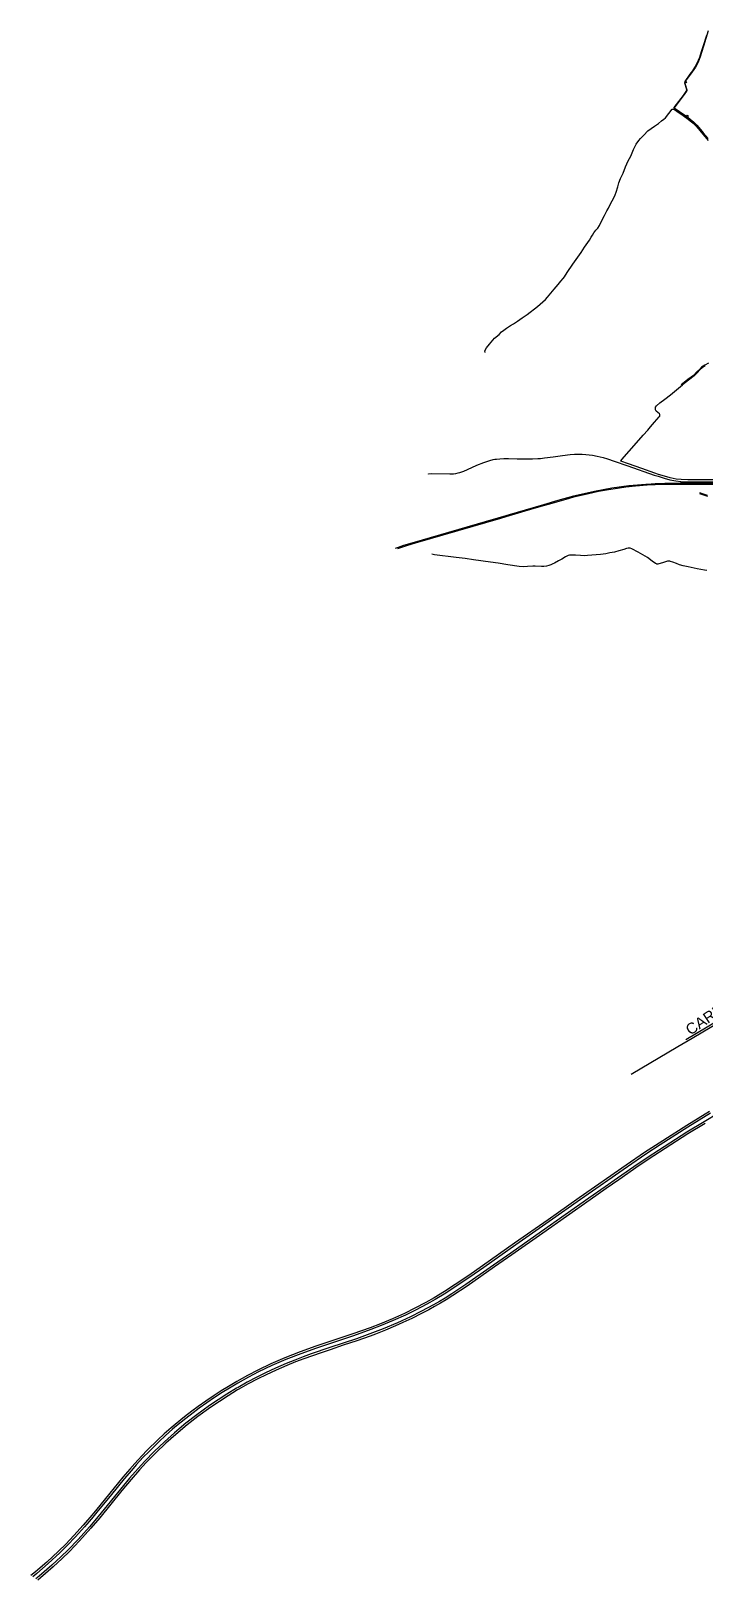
# Model space of a CAD drawing. Header units: millimetres. Extents: x 487814 to 495125, y 4392873 to 4398925.
# Drawn here: x 487814 to 490261, y 4392873 to 4398489 of the extents above; entities that cross this region are included whole.
import ezdxf

# ---------------------------------------------------------------- set-up
doc = ezdxf.new("R2010")
doc.units = ezdxf.units.MM
doc.layers.add('Cartografia_Base', color=8, linetype='Continuous')
doc.layers.add('Texto_Cartografia_Territorial', color=7, linetype='Continuous')
doc.styles.get("Standard").update_dxf_attribs({"font": 'arial.ttf'})

msp = doc.modelspace()

# ---------------------------------------------------------------- linework, layer by layer
at = {"layer": 'Cartografia_Base'}
for points in [[(490265.6, 4398471.6, 165.2), (490252.6, 4398430.7, 165.6), (490246.7, 4398413.4, 165.3), (490240.4, 4398392.4, 165.1), (490235.7, 4398381.5, 165.2), (490228.2, 4398366.1, 165.3), (490222.9, 4398356.3, 165.3), (490215, 4398344.6, 165.4), (490205.3, 4398332.1, 165.6), (490187.4, 4398305.9, 165.6), (490185.9, 4398301.1, 165.5), (490186.8, 4398297, 165.4), (490190.9, 4398285.1, 165.3), (490193.6, 4398276.2, 165.3), (490193.1, 4398272.2, 165.2), (490191.4, 4398269.3, 165.2), (490183.5, 4398258.8, 165.2), (490173, 4398244, 165.4), (490147.4, 4398211.7, 165.1), (490147.2, 4398210.3, 164.8), (490147.9, 4398209, 165), (490159.5, 4398200.5, 164.5), (490183.1, 4398184.6, 163.4), (490201.2, 4398171.9, 162.5), (490215.2, 4398159.9, 162.2), (490227.7, 4398148.3, 161.6), (490239.6, 4398135.7, 161), (490249.3, 4398123.3, 160.7), (490262.2, 4398108.3, 160)], [(490272.3, 4398488.6, 165.9), (490254.6, 4398433.4, 166.3), (490242.6, 4398394.4, 166.2), (490236.1, 4398375.7, 166), (490225.8, 4398357.4, 166.2), (490214.2, 4398340.9, 166.3), (490190.2, 4398307.4, 166.4), (490193.2, 4398303.9, 166.4), (490191.4, 4398300.1, 166.4), (490187.9, 4398300, 166.4), (490187.7, 4398299.8, 166.4), (490187.8, 4398298.4, 166.4), (490194.4, 4398275.7, 166.1), (490194.6, 4398273.8, 166.1), (490194.5, 4398271.3, 166.2), (490193.7, 4398269.8, 166.3), (490181.7, 4398253.4, 166.4), (490148.5, 4398210.1, 166.4), (490190.3, 4398180.8, 165.3), (490191.9, 4398180.1, 165.3), (490194.4, 4398183, 165.7), (490197.8, 4398181.6, 164.9), (490197.8, 4398175.8, 164.4), (490206.3, 4398169.4, 163.6), (490219.8, 4398157.7, 163.4), (490230.9, 4398146.6, 163), (490244.4, 4398131.4, 162.2), (490254.2, 4398119.3, 161.5), (490271.9, 4398098.5, 161.4)], [(489463.2, 4397322.9, 153.8), (489461.5, 4397328.4, 153.8), (489467, 4397339.7, 153.5), (489478.2, 4397353.7, 153.5), (489496.9, 4397375.1, 153.8), (489513.1, 4397388.7, 154.3), (489522.5, 4397397.3, 154.4), (489530.2, 4397403.9, 154.4), (489539.9, 4397411.1, 154.4), (489554.2, 4397420.9, 154.5), (489565.1, 4397427.4, 154.8), (489579.7, 4397436.8, 154.8), (489596.9, 4397448.3, 154.8), (489614.6, 4397461.1, 154.7), (489652.5, 4397489.9, 156), (489672.4, 4397507.1, 156.1), (489681.2, 4397515.1, 156.2), (489688.7, 4397523.2, 156.8), (489713, 4397552.9, 157.5), (489727.4, 4397569.4, 157.8), (489737.1, 4397581.3, 158), (489745.6, 4397590.8, 158.3), (489750.9, 4397597.5, 158.5), (489760, 4397612.5, 159), (489780.3, 4397643.1, 160.5), (489810.7, 4397685.5, 162.2), (489823.7, 4397704.7, 161.6), (489829.7, 4397713.2, 161.5), (489840.7, 4397730.3, 161), (489847.2, 4397740.8, 160.8), (489851.6, 4397748.8, 160.9), (489856.9, 4397757.3, 160.6), (489864.5, 4397766.2, 160.3), (489871.4, 4397773.9, 160.3), (489878, 4397783.6, 159.6), (489888.7, 4397806.5, 159.5), (489895.5, 4397819.8, 159.5), (489903.7, 4397836, 159.4), (489909.7, 4397846.4, 158.8), (489918.5, 4397864.9, 158.1), (489928.1, 4397881.7, 158), (489934.3, 4397894.4, 158.1), (489938, 4397904.5, 158.1), (489944.1, 4397923.4, 157), (489947.9, 4397937.6, 156.8), (489954.2, 4397953.4, 156.6), (489963.6, 4397973.2, 155.9), (489971.7, 4397996.2, 155.6), (489982.1, 4398017.9, 155.4), (489991.1, 4398035.3, 155.6), (490001.5, 4398058.9, 156.3), (490011.2, 4398077.9, 156.7), (490020.2, 4398091.9, 157.5), (490026.6, 4398098.9, 157.5), (490038.7, 4398110.9, 157.6), (490053.4, 4398126.1, 158.4), (490065, 4398134.8, 159.3), (490077.2, 4398143.1, 160.5), (490092, 4398153.6, 161.6), (490102.9, 4398162.4, 162.6), (490111.6, 4398169.2, 163.6), (490117.2, 4398174, 163.9), (490129.7, 4398189.2, 164.5), (490141.8, 4398204.7, 165), (490143.9, 4398205.7, 165), (490145.8, 4398205.7, 164.9), (490147.6, 4398205.3, 164.9), (490157.6, 4398198, 164.5), (490181.7, 4398181.8, 163.4), (490199.3, 4398169.4, 162.5), (490213, 4398157.7, 162.2), (490225.5, 4398146.1, 161.6), (490237.2, 4398133.6, 161), (490246.9, 4398121.3, 160.7), (490259.8, 4398106.2, 160), (490272.4, 4398091.9, 159.3)], [(490273.4, 4397284.6, 145.9), (490260.2, 4397277.5, 145.5), (490248.2, 4397270.2, 145), (490241.2, 4397262.9, 144.8), (490229.5, 4397251.2, 144.3), (490219.1, 4397240.1, 144.2), (490198.6, 4397224.7, 143.5), (490174.5, 4397205.2, 143.1)], [(490261.6, 4397275, 145.5), (490250, 4397267.9, 145), (490243.3, 4397261, 144.8), (490231.6, 4397249.3, 144.3), (490221, 4397238, 144.2), (490200.3, 4397222.4, 143.5), (490178.9, 4397205.2, 143.1)], [(490294.3, 4396861, 135.8), (490197.9, 4396861.3, 137.7), (490173.8, 4396862.1, 138.7), (490156.2, 4396864.2, 139.5), (490133.9, 4396868.7, 140), (490113.9, 4396874.1, 141.1), (490091.9, 4396880.8, 141.8), (490078.1, 4396885.4, 142.3), (490030.9, 4396902.2, 143.3), (489982.8, 4396919.1, 144.1), (489954.5, 4396928.8, 144.6), (489958.9, 4396935.5, 144.7), (490011.3, 4396994.9, 144.8), (490036.5, 4397023.8, 144.6), (490052.9, 4397041.6, 144.4), (490062.7, 4397053.5, 144.4), (490077.6, 4397070.1, 144.8), (490094.6, 4397089.9, 144.9), (490096.3, 4397092.6, 144.8), (490097, 4397094.7, 144.8), (490097, 4397097.7, 144.8), (490094.9, 4397100.3, 145.1), (490089.3, 4397104.8, 145.1), (490083.6, 4397110.3, 144.7), (490081.3, 4397114.6, 144.3), (490080.5, 4397119.2, 144.1), (490081.3, 4397124.8, 143.8), (490084.3, 4397129.4, 143.7), (490096.6, 4397140.3, 143), (490114.9, 4397153.7, 142.6), (490135.4, 4397169.5, 142.5), (490178.9, 4397205.2, 143.1)], [(489257.4, 4396882.4, 152.9), (489257.4, 4396883.5, 152.3), (489268.1, 4396884, 152.6), (489334.1, 4396883.2, 155.2), (489347.8, 4396883.6, 155.5), (489355.7, 4396884.2, 156.1), (489364.9, 4396886.3, 156.1), (489371.1, 4396888, 156.8), (489378.2, 4396890.5, 156.8), (489385.7, 4396892.9, 157.3), (489399, 4396899.1, 157.6), (489433, 4396914.1, 157.7), (489457.2, 4396924.3, 157.4), (489479.7, 4396931.9, 156.9), (489491.1, 4396934.6, 156.1), (489497.3, 4396935.8, 155.9), (489504, 4396936.8, 155.4), (489516.1, 4396937.7, 154.9), (489530.4, 4396938.5, 153.9), (489538.1, 4396938.6, 153.6), (489547.7, 4396938.5, 153), (489578.3, 4396937.6, 151), (489590.1, 4396937.1, 150.4), (489605.1, 4396936.9, 149.5), (489617.2, 4396937, 148.8), (489634.8, 4396937.4, 148.2), (489653.3, 4396938.4, 147.9), (489663.3, 4396939.2, 147.2), (489678.4, 4396940.7, 147), (489709.7, 4396944.7, 146.7), (489743.4, 4396949.5, 146.1), (489771.3, 4396952.8, 146.1), (489787.4, 4396953.8, 146), (489798.8, 4396954.2, 146.1), (489814.7, 4396954.3, 145.5), (489827.9, 4396953.4, 145.5), (489852.3, 4396950.3, 145.5), (489868.8, 4396947.5, 145.1), (489891.2, 4396942, 144.9), (489906.4, 4396937.2, 145.3), (489931.2, 4396929.2, 144.9), (489980.4, 4396912.3, 144.1), (490075.9, 4396878.7, 142.3), (490090, 4396874, 141.8), (490111.8, 4396867.3, 141.1), (490132.4, 4396861.8, 140), (490155, 4396857.2, 139.5), (490173.3, 4396855.1, 138.7), (490197.6, 4396854.2, 137.7), (490295, 4396853.9, 135.8)], [(490393, 4396847.4, 136.4), (490182.7, 4396848.1, 138.3), (490148.4, 4396847.9, 138.4), (490114.5, 4396847.5, 138.9), (490080.1, 4396846.4, 139.5), (490050.9, 4396844.8, 139.4), (490045.7, 4396844.7, 139.4), (489984.6, 4396839.1, 140), (489922.2, 4396830.6, 140.2), (489859.1, 4396819.4, 141.2), (489782.8, 4396801.6, 141.3), (489726.3, 4396785.9, 141.8), (489674.6, 4396771, 142.9), (489578.4, 4396743, 143.6), (489562.4, 4396738.2, 143.6), (489537.4, 4396731.1, 143.8), (489508.6, 4396722.6, 143.3), (489462.2, 4396709, 143.5), (489197.1, 4396631.9, 141.8), (489166.8, 4396622.8, 141.6), (489147, 4396616.4, 141.5), (489136.2, 4396612.5, 141.2)], [(490393.7, 4396843.9, 136.4), (490182.9, 4396844.6, 138.3), (490148.8, 4396844.4, 138.4), (490114.7, 4396844, 138.9), (490079.9, 4396842.9, 139.5), (490051.1, 4396841.4, 139.4), (490008.7, 4396838.2, 139.9), (489973.3, 4396834.4, 139.9), (489942.8, 4396830.1, 140.3), (489910.4, 4396825.3, 140.4), (489873.5, 4396818.7, 140.6), (489832.2, 4396809.9, 141), (489783, 4396797.9, 141.5), (489754.8, 4396790.3, 141.7), (489696.2, 4396773.3, 141.9), (489677.4, 4396768.1, 142.8), (489639.2, 4396756.8, 142.8), (489537.5, 4396727.4, 143.7), (489517.7, 4396721.4, 142.9), (489209, 4396631.8, 141.9), (489180.3, 4396623.2, 141.6), (489155.2, 4396615.3, 141.3), (489144.5, 4396611.5, 141.2)], [(491229.8, 4396851.7, 133), (491229.7, 4396848.9, 132.9), (490745.8, 4396850.7, 134.4), (490662.3, 4396850.8, 134.2), (490618.9, 4396851.2, 134.3), (490439.8, 4396851.6, 135), (490333.6, 4396851.5, 135.5), (490246.1, 4396851.9, 136.7), (490171.2, 4396852.5, 138.7)], [(490240.4, 4396811.9, 137.4), (490250.9, 4396807.6, 136.9), (490269.1, 4396801.6, 136.7)], [(490269.8, 4396804.6, 136.7), (490251.9, 4396810.5, 136.9), (490241.5, 4396814.7, 137.4)], [(490267.3, 4396532.3, 137), (490258.9, 4396534.1, 136.9), (490245.1, 4396536.3, 137.3), (490232.3, 4396538.5, 137.6), (490199.4, 4396545.4, 136.8), (490181.4, 4396549.8, 136.9), (490167.6, 4396553.7, 137), (490157.1, 4396557.7, 137), (490144.1, 4396562.9, 137), (490135.5, 4396565.7, 137.1), (490132.3, 4396566.2, 137), (490128.7, 4396566.5, 136.8), (490124.2, 4396565.9, 136.4), (490106.3, 4396560.8, 136), (490093.2, 4396556.8, 136.1), (490088.9, 4396556.1, 135.7), (490086.1, 4396556, 135.7), (490083.9, 4396556.7, 135.8), (490081.3, 4396558.4, 135.8), (490068.9, 4396566.8, 136.2), (490051.6, 4396579.2, 137.4), (490017.7, 4396598.6, 138.2), (489995.2, 4396611.1, 138), (489989, 4396613.2, 138.2), (489984.3, 4396613.6, 138.2), (489981.1, 4396613.3, 138.2), (489976.1, 4396612, 138.3), (489965.9, 4396608.8, 138.4), (489947.3, 4396603.6, 138.2), (489931.8, 4396599.5, 137.9), (489914.8, 4396596.1, 138.1), (489900.2, 4396592.5, 137.9), (489881.6, 4396590.5, 137.8), (489834.1, 4396586.6, 137.7), (489823, 4396586, 137.6), (489808.5, 4396586.5, 137.1), (489790.7, 4396587.7, 137), (489776, 4396588.4, 136.9), (489768.3, 4396588.3, 136.9), (489764.3, 4396586.9, 136.9), (489754.4, 4396581.8, 136.9), (489740.6, 4396574.1, 136.7), (489729.3, 4396568.1, 136.6), (489714.7, 4396559.6, 136.3), (489708.6, 4396556.3, 136.1), (489701.2, 4396553.2, 136.3), (489693.4, 4396550.3, 136.3), (489685.1, 4396548.1, 136.4), (489675.2, 4396546.8, 136.3), (489667, 4396546.5, 136), (489644.1, 4396547.8, 135.9), (489635.4, 4396547.7, 136.3), (489616.8, 4396546.6, 137.9), (489602.2, 4396546.2, 138.3), (489585.5, 4396547.6, 138.4), (489545, 4396553.2, 139.3), (489509.7, 4396558.8, 140.2), (489482.2, 4396562.2, 141), (489419.7, 4396570.8, 140.7), (489390.2, 4396575.6, 141), (489357.2, 4396580.2, 140.9), (489278.9, 4396588.8, 142.5), (489269.2, 4396591.3, 142.9)], [(490529.2, 4395034.5, 114.8), (490530.6, 4395031.4, 114.6), (490515, 4395022.6, 114.7), (490474.5, 4394998.9, 114.8), (490191.2, 4394831.5, 115.4)], [(490463, 4394743.3, 113), (490463.7, 4394744.4, 113.6), (490446.8, 4394773.6, 113.9), (490433.3, 4394798.7, 114.1), (490401.9, 4394852.4, 114.3), (490381.9, 4394885.7, 114.3), (490366.7, 4394912.2, 114.5), (490364, 4394916.2, 114.6), (490362.8, 4394918.7, 114.9), (490361.2, 4394919.9, 114.9), (490359.4, 4394920.5, 114.9), (490356.9, 4394920.8, 115.2), (490213.6, 4394836.2, 115.4), (490161.5, 4394805.5, 115.6), (489991.9, 4394705.1, 115.3)], [(490277.3, 4394571.1, 114.1), (490193.9, 4394520.5, 114.2), (490093.5, 4394456.9, 114.9), (490041.4, 4394422.3, 115), (489974.8, 4394377, 115.1), (489804.3, 4394257.9, 114.3), (489690.7, 4394178.3, 113.7), (489569.5, 4394093.9, 113.9), (489453, 4394011.9, 114.4), (489403, 4393977.1, 114.8), (489353.3, 4393943.6, 115.2), (489315.4, 4393918.9, 115.3), (489277.5, 4393895.7, 115.7), (489247.1, 4393878.6, 116), (489207.1, 4393858, 116), (489169.9, 4393839.5, 115.7), (489126.4, 4393819.9, 115.9), (489082.9, 4393801.6, 116.3), (489044.8, 4393787.5, 116.5), (488982.6, 4393765.1, 116.6), (488848.2, 4393720.2, 117), (488791.5, 4393700.1, 116.8), (488736, 4393678.4, 116.8), (488685.4, 4393656.6, 116.6), (488637.4, 4393633.4, 116.4), (488599.8, 4393614.1, 116.4), (488561.4, 4393592.8, 116.5), (488531.1, 4393574.8, 116.6), (488504.6, 4393558.7, 116.2), (488475.5, 4393539.8, 116.2), (488448.6, 4393521.6, 115.9), (488421, 4393501.9, 115.9), (488398.2, 4393485, 116.1), (488371.9, 4393464.6, 116.3), (488338, 4393437, 116.7), (488323.6, 4393424.6, 116.7), (488298.1, 4393402.3, 116.9), (488275.1, 4393380.8, 117.2), (488236.4, 4393343.2, 117.4), (488216.3, 4393322.5, 117.7), (488191.1, 4393295.2, 117.7), (488173.3, 4393275, 117.8), (488147.8, 4393245, 118), (488100.6, 4393188.1, 118.4), (488048.5, 4393124, 118.9), (488027.7, 4393099.1, 119.2), (488003.5, 4393071, 119.5), (487970.5, 4393034.2, 119.7), (487940.5, 4393003, 119.7), (487914.1, 4392976.9, 119.8), (487872.1, 4392937.7, 120.3), (487830.9, 4392902.2, 120.8), (487814.3, 4392888.7, 120.8)], [(490280.9, 4394564.9, 114), (490197.7, 4394514.4, 114.2), (490097.5, 4394450.9, 114.9), (490045.4, 4394416.4, 114.9), (489979, 4394371.1, 115.1), (489808.1, 4394251.7, 114.3), (489695, 4394172.5, 113.6), (489573.7, 4394088, 113.9), (489457.2, 4394006, 114.3), (489407, 4393971.1, 114.7), (489357.3, 4393937.6, 115.1), (489319.3, 4393912.8, 115.2), (489281.1, 4393889.5, 115.7), (489250.5, 4393872.3, 116), (489210.3, 4393851.5, 116.1), (489173, 4393833, 115.8), (489129.3, 4393813.3, 115.9), (489085.5, 4393794.9, 116.4), (489047.3, 4393780.7, 116.6), (488985, 4393758.3, 116.7), (488850.6, 4393713.4, 117.1), (488794, 4393693.3, 116.9), (488738.8, 4393671.7, 116.9), (488688.4, 4393650, 116.7), (488640.6, 4393627, 116.5), (488603.2, 4393607.7, 116.4), (488565, 4393586.5, 116.6), (488534.9, 4393568.6, 116.6), (488508.6, 4393552.5, 116.2), (488479.8, 4393533.8, 116.2), (488452.8, 4393515.6, 115.9), (488425.3, 4393496, 115.9), (488402.5, 4393479.1, 116.1), (488376.3, 4393458.8, 116.3), (488342.6, 4393431.3, 116.7), (488328.4, 4393419.1, 116.7), (488303, 4393396.9, 116.9), (488280, 4393375.3, 117.2), (488241.5, 4393338, 117.4), (488221.8, 4393317.7, 117.7), (488196.5, 4393290.3, 117.7), (488178.6, 4393269.9, 117.8), (488153.1, 4393240.1, 118), (488106.2, 4393183.3, 118.4), (488053.9, 4393119.1, 118.9), (488033.6, 4393094.8, 119.2), (488008.8, 4393066, 119.5), (487975.9, 4393029.3, 119.7), (487945.7, 4392997.9, 119.7), (487919.1, 4392971.6, 119.8), (487876.9, 4392932.3, 120.3), (487835.6, 4392896.7, 120.8), (487820.8, 4392884.6, 120.8)], [(490309.2, 4394565.5, 113.9), (490256.9, 4394534.4, 114.2), (490194.8, 4394496.6, 114.2), (490132.3, 4394457, 114.9), (490071, 4394417, 115.1), (490017.8, 4394381.4, 115.2), (489943.4, 4394329.7, 115.2), (489897.9, 4394297.6, 114.8), (489839.3, 4394256.8, 114.6), (489667.4, 4394136.3, 113.5), (489555.3, 4394058.2, 114.1), (489492.3, 4394013.9, 114.2), (489392.8, 4393944.4, 115.3), (489341.2, 4393910.3, 115.6), (489316.9, 4393895, 115.6), (489296.4, 4393882.5, 115.7), (489275.5, 4393870.5, 115.8), (489254.4, 4393858.9, 116.2), (489228.8, 4393845.7, 116.3), (489191.7, 4393826.9, 115.8), (489144.3, 4393804.8, 116.2), (489092.4, 4393783, 116.3), (489035, 4393761, 116.6), (488995.2, 4393747, 116.6), (488899.4, 4393715.3, 116.8), (488831.7, 4393692.5, 116.9), (488801.9, 4393681.6, 116.8), (488772, 4393670.3, 116.7), (488739.9, 4393657.2, 116.7), (488701.2, 4393640.4, 116.4), (488665.1, 4393623.6, 116.5), (488633.9, 4393608.1, 116.3), (488599.5, 4393590.1, 116.3), (488565.8, 4393571.1, 116), (488560.2, 4393568.2, 116.1), (488525.7, 4393547, 116.1), (488462.5, 4393505.5, 116.1), (488415.9, 4393471.8, 116.3), (488376.3, 4393440.9, 116.4), (488334.9, 4393406.3, 116.5), (488298.7, 4393374, 116.8), (488261.8, 4393338.8, 117.2), (488227.4, 4393303.5, 117.5), (488202.8, 4393276.8, 117.6), (488172.5, 4393242, 117.8), (488138.8, 4393201.7, 118.2), (488058.2, 4393103, 119), (488026.4, 4393065.3, 119.4), (487985.3, 4393019.6, 119.8), (487949, 4392981.6, 119.8), (487922.9, 4392956.4, 119.8), (487890.2, 4392926, 120.3), (487844.4, 4392886.4, 120.6), (487832.6, 4392876.9, 120.7)], [(490260.7, 4394528.2, 114.1), (490198.6, 4394490.4, 114.1), (490136.3, 4394450.8, 114.7), (490075.1, 4394410.9, 114.9), (490022, 4394375.4, 115.1), (489947.6, 4394323.7, 115), (489902.2, 4394291.6, 114.7), (489843.5, 4394250.8, 114.4), (489671.7, 4394130.4, 113.3), (489559.4, 4394052.2, 114), (489496.5, 4394008, 114.1), (489396.9, 4393938.3, 115.1), (489345.2, 4393904.1, 115.5), (489320.8, 4393888.8, 115.5), (489300.2, 4393876.2, 115.6), (489279.1, 4393864.1, 115.6), (489257.8, 4393852.5, 116.1), (489232.1, 4393839.2, 116.2), (489196.8, 4393821.2, 116.3), (489164.2, 4393805.7, 116.3), (489137.1, 4393793.7, 116.5), (489100.6, 4393778.4, 116.7), (489065.1, 4393764.5, 116.7), (489045, 4393756.9, 116.6), (488997.5, 4393740.1, 116.2), (488947.8, 4393723.7, 116.5), (488899.9, 4393707.6, 116.5), (488867.3, 4393696.9, 116.3), (488804.5, 4393674.9, 116.4), (488774.7, 4393663.6, 116.3), (488742.6, 4393650.6, 116.3), (488704.2, 4393633.9, 116.1), (488668.2, 4393617.1, 116.1), (488637.1, 4393601.7, 115.9), (488603, 4393583.8, 115.9), (488569.2, 4393564.7, 115.7), (488564, 4393562, 116.1), (488529.6, 4393540.9, 116.1), (488466.7, 4393499.5, 116.1), (488420.2, 4393465.8, 116.3), (488380.9, 4393435.3, 116.4), (488339.7, 4393400.8, 116.5), (488303.5, 4393368.5, 116.8), (488267, 4393333.6, 117.2), (488232.8, 4393298.6, 117.5), (488208.2, 4393271.9, 117.6), (488178, 4393237.2, 117.8), (488144.4, 4393197.1, 118.2), (488063.9, 4393098.5, 119), (488031.7, 4393060.4, 119.4), (487990.7, 4393014.7, 119.8), (487954.2, 4392976.5, 119.8), (487927.8, 4392950.9, 119.8), (487895.2, 4392920.6, 120.3), (487848.9, 4392880.6, 120.6), (487839, 4392872.7, 120.7)]]:
    msp.add_polyline3d(points, dxfattribs=at)

# ---------------------------------------------------------------- texts
at = {"layer": 'Texto_Cartografia_Territorial'}
msp.add_text('CARRETERA', height=39.37, rotation=34.1233, dxfattribs=at).set_placement((490207.1, 4394845.8))

doc.saveas('drawing.dxf')
